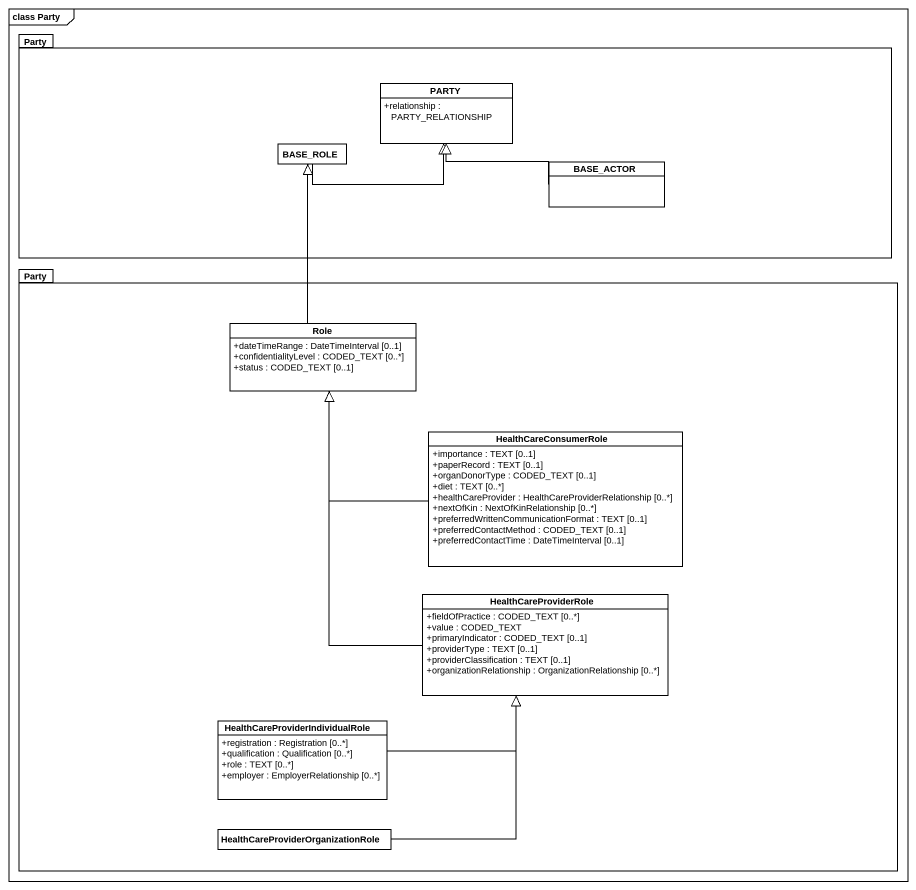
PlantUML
@startuml
mainframe class Party
hide circle
hide empty members
skinparam classAttributeIconSize 0
package Party {
  class PARTY {
    +relationship : PARTY_RELATIONSHIP
  }
  class BASE_ROLE
  class BASE_ACTOR
}
package "Party" as Party_2 {
  class Role {
    +dateTimeRange : DateTimeInterval [0..1]
    +confidentialityLevel : CODED_TEXT [0..*]
    +status : CODED_TEXT [0..1]
  }
  class HealthCareConsumerRole {
    +importance : TEXT [0..1]
    +paperRecord : TEXT [0..1]
    +organDonorType : CODED_TEXT [0..1]
    +diet : TEXT [0..*]
    +healthCareProvider : HealthCareProviderRelationship [0..*]
    +nextOfKin : NextOfKinRelationship [0..*]
    +preferredWrittenCommunicationFormat : TEXT [0..1]
    +preferredContactMethod : CODED_TEXT [0..1]
    +preferredContactTime : DateTimeInterval [0..1]
  }
  class HealthCareProviderRole {
    +fieldOfPractice : CODED_TEXT [0..*]
    +value : CODED_TEXT
    +primaryIndicator : CODED_TEXT [0..1]
    +providerType : TEXT [0..1]
    +providerClassification : TEXT [0..1]
    +organizationRelationship : OrganizationRelationship [0..*]
  }
  class "HealthCareProviderIndividualRole" as HealthCareProviderIndividual {
    +registration : Registration [0..*]
    +qualification : Qualification [0..*]
    +role : TEXT [0..*]
    +employer : EmployerRelationship [0..*]
  }
  class "HealthCareProviderOrganizationRole" as HealthCareProviderOrganizati
}
BASE_ROLE -right-|> PARTY
BASE_ACTOR -left-|> PARTY
Role -up-|> BASE_ROLE
HealthCareConsumerRole -up-|> Role
HealthCareProviderRole -up-|> Role
HealthCareProviderIndividual -right-|> HealthCareProviderRole
HealthCareProviderOrganizati -up-|> HealthCareProviderRole
@enduml
